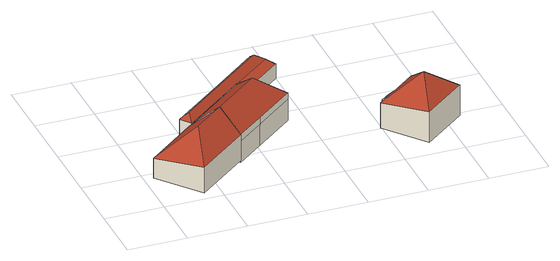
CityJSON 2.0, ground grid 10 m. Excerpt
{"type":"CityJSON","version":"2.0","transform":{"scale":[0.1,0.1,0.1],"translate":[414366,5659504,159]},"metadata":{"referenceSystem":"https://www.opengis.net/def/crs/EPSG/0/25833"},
"CityObjects":{
"building1":{"type":"Building","attributes":{"Dachtyp_tdc":"tdcFreeFormRoof","Gemeindeschluessel":14612000,"Dachneigung":42.79,"QualitaetDacherkennung":84,"Geometrietyp2DReferenz":"3000","measuredHeight":8.49,"function":"31001_9998","roofType":"5000"},"geometry":[{"type":"Solid","lod":"2","boundaries":[[[[0,1,2,3]],[[1,4,5,2]],[[4,6,7,5]],[[6,8,9,7]],[[8,0,3,9]],[[10,0,8]],[[6,11,10,8]],[[10,11,4,1,0]],[[6,4,11]],[[3,2,5,7,9]]]],"semantics":{"surfaces":[{"type":"WallSurface"},{"type":"RoofSurface"},{"type":"GroundSurface"}],"values":[[0,0,0,0,0,1,1,1,0,2]]}}]},
"building2":{"type":"Building","attributes":{"Dachtyp_tdc":"tdcFreeFormRoof","Gemeindeschluessel":14612000,"Dachneigung":43.29,"QualitaetDacherkennung":81,"Geometrietyp2DReferenz":"3000","measuredHeight":8.91,"function":"31001_9998","roofType":"5000"},"geometry":[{"type":"Solid","lod":"2","boundaries":[[[[12,13,14,15]],[[13,16,17,14]],[[16,18,19,17]],[[18,20,21,19]],[[20,22,23,21]],[[22,24,25,23]],[[24,12,15,25]],[[13,26,27]],[[26,13,12,24,28,11]],[[29,30,27,26,11]],[[18,30,29,20]],[[20,29,11,28,22]],[[16,27,30,18]],[[22,28,24]],[[13,27,16]],[[15,14,17,19,21,23,25]]]],"semantics":{"surfaces":[{"type":"WallSurface"},{"type":"RoofSurface"},{"type":"GroundSurface"}],"values":[[0,0,0,0,0,0,0,1,1,1,0,0,0,0,0,2]]}}]},
"building3":{"type":"Building","attributes":{"Gemeindeschluessel":14612000,"Geometrietyp2DReferenz":"3000","function":"31001_9998","roofType":"9999"},"children":["building3-1","building3-2"]},
"building3-1":{"type":"BuildingPart","attributes":{"Dachtyp_tdc":"tdcFreeFormRoof","Dachneigung":44.44,"QualitaetDacherkennung":19,"Geometrietyp2DReferenz":"3000","measuredHeight":4.07,"roofType":"5000"},"parents":["building3"],"geometry":[{"type":"MultiSurface","lod":"2","boundaries":[[[31,32,33,34]],[[32,35,36,33]],[[35,37,38,36]],[[39,40,41,42]],[[40,31,34,41]],[[37,35,43]],[[35,32,31,44,43]],[[31,40,44]],[[40,39,37,43,44]],[[34,33,36,38,42,41]]],"semantics":{"surfaces":[{"type":"WallSurface"},{"type":"RoofSurface"},{"type":"GroundSurface"}],"values":[0,0,0,0,0,1,1,1,1,2]}}]},
"building3-2":{"type":"BuildingPart","attributes":{"Dachtyp_tdc":"tdcPolyFlatRoof","Dachneigung":9.65,"QualitaetDacherkennung":52,"Geometrietyp2DReferenz":"3000","measuredHeight":2.94,"roofType":"2100"},"parents":["building3"],"geometry":[{"type":"MultiSurface","lod":"2","boundaries":[[[45,46,38,37]],[[45,47,48,46]],[[47,49,50,48]],[[49,39,42,50]],[[49,47,45,37,39]],[[38,46,48,50,42]]],"semantics":{"surfaces":[{"type":"WallSurface"},{"type":"RoofSurface"},{"type":"GroundSurface"}],"values":[0,0,0,0,1,2]}}]},
"building4":{"type":"Building","attributes":{"Dachtyp_tdc":"tdcTentRoof","Gemeindeschluessel":14612000,"Dachneigung":43.15,"QualitaetDacherkennung":57,"Geometrietyp2DReferenz":"3000","measuredHeight":9.25,"function":"31001_9998","roofType":"3500"},"geometry":[{"type":"Solid","lod":"2","boundaries":[[[[51,52,53,54]],[[52,55,56,53]],[[55,57,58,56]],[[57,59,60,58]],[[59,61,62,60]],[[61,63,64,62]],[[63,65,66,64]],[[65,51,54,66]],[[65,63,61,59,57,55,67]],[[51,65,67]],[[52,51,67]],[[55,52,67]],[[54,53,56,58,60,62,64,66]]]],"semantics":{"surfaces":[{"type":"WallSurface"},{"type":"RoofSurface"},{"type":"GroundSurface"}],"values":[[0,0,0,0,0,0,0,0,1,1,1,1,2]]}}]}
},
"vertices":[
[10,74,50],[98,146,50],[98,146,15],[10,74,15],[121,117,85],[121,117,15],[156,75,61],[156,75,15],[68,3,61],[68,3,15],[81,63,100],[132,104,100],
[169,204,49],[210,238,49],[210,238,11],[169,204,11],[269,166,49],[269,166,11],[202,112,49],[202,112,11],[156,75,49],[156,75,11],[121,117,49],[121,117,11],[98,146,49],[98,146,11],[211,168,100],[269,166,61],[121,117,84],[156,75,62],[202,112,61],
[99,192,35],[182,259,35],[182,259,6],[99,192,6],[269,330,35],[269,330,6],[289,315,35],[289,315,6],[196,241,35],[113,174,35],[113,174,6],[196,241,6],[270,315,46],[115,190,46],
[300,299,32],[300,299,6],[238,249,32],[238,249,6],[226,265,35],[226,265,6],
[520,77,71],[447,18,71],[447,18,16],[520,77,16],[392,86,61],[392,86,16],[412,103,60],[412,103,16],[405,113,49],[405,113,16],[420,125,49],[420,125,16],[428,115,61],[428,115,16],[465,145,61],[465,145,16],[460,76,109]
]}
